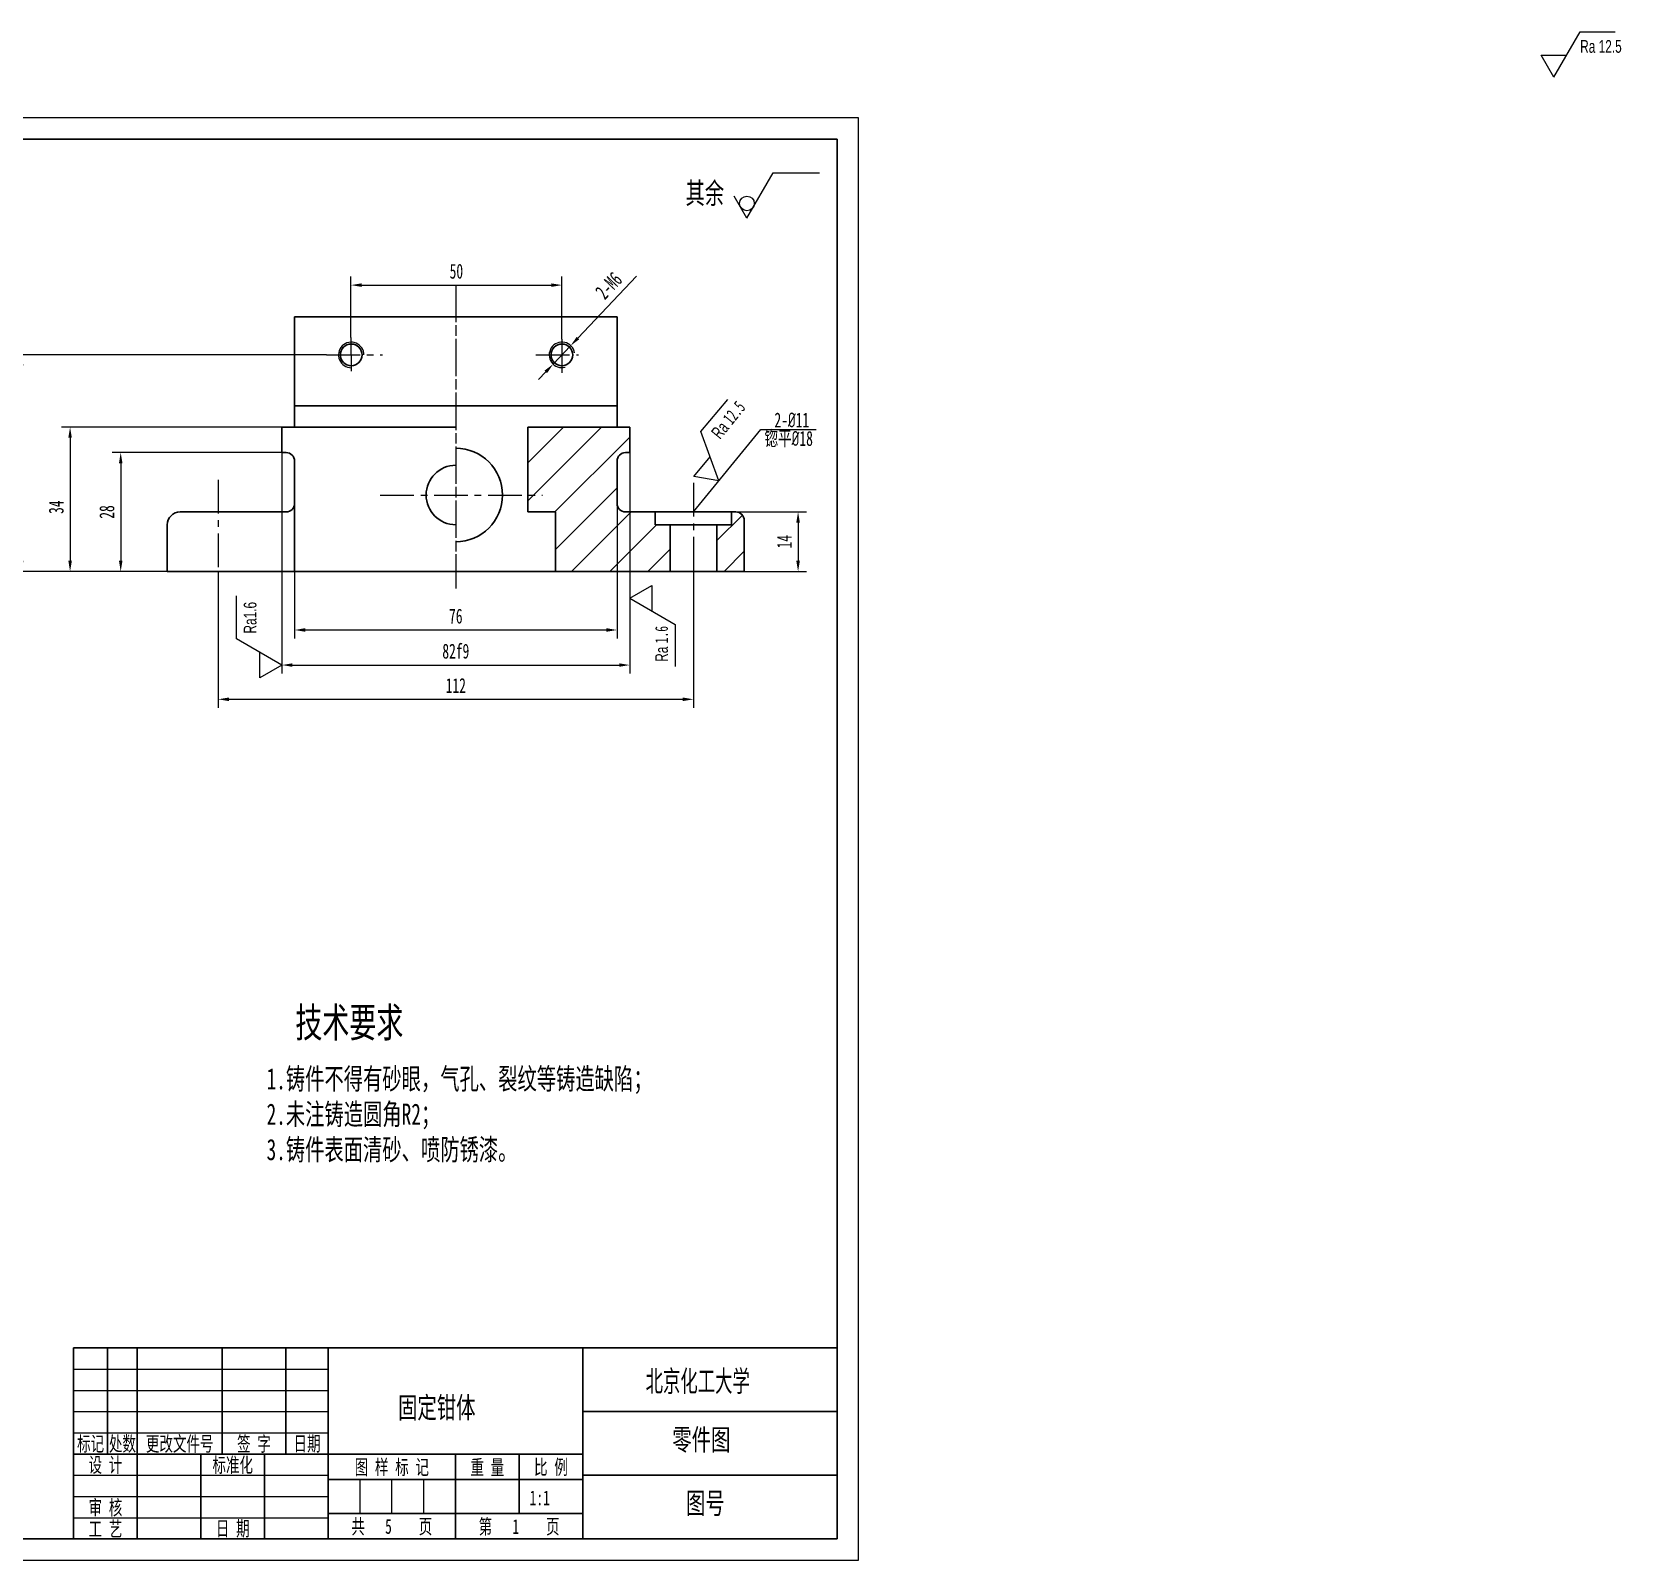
# Model space of a CAD drawing. Extents: x 125 to 770, y -117 to 243.
# Drawn here: x 395.5 to 770.2, y -117.3 to 242.8 of the extents above; entities that cross this region are included whole.
import ezdxf
from ezdxf.enums import TextEntityAlignment as Align

# ---------------------------------------------------------------- set-up
doc = ezdxf.new("R2010")
doc.units = 0
doc.header["$LTSCALE"] = 0.5
doc.linetypes.add('CENTER', pattern=[50.8, 31.75, -6.35, 6.35, -6.35])
doc.layers.get('0').update_dxf_attribs({"linetype": 'CONTINUOUS'})
doc.layers.get('DEFPOINTS').update_dxf_attribs({"linetype": 'CONTINUOUS'})
for name, color, linetype in [('1轮廓实线层', 7, 'CONTINUOUS'), ('dim', 7, 'CONTINUOUS'), ('中心线', 7, 'CENTER'), ('图框层', 7, 'CONTINUOUS'), ('文本', 7, 'CONTINUOUS'), ('细实线', 7, 'CONTINUOUS')]:
    doc.layers.add(name, color=color, linetype=linetype)
doc.layers.add('粗实线', color=7, linetype='CONTINUOUS', lineweight=30)
doc.styles.add('HZ', font='', dxfattribs={"width": 0.667})
doc.styles.add('PC_TEXTSTYLE', font='', dxfattribs={"width": 0.67})
doc.styles.get("Standard").update_dxf_attribs({"font": '', "width": 0.667})
doc.styles.get('HZ').set_extended_font_data('仿宋_GB2312')
doc.styles.get('PC_TEXTSTYLE').set_extended_font_data('仿宋_GB2312')
doc.styles.get('Standard').set_extended_font_data('仿宋_GB2312')
doc.dimstyles.new('直线型尺寸', dxfattribs={"dimscale": 0, "dimtxt": 3.5, "dimasz": 2.5, "dimexe": 2, "dimexo": 0, "dimgap": 1.5, "dimtad": 1, "dimdec": 0, "dimdsep": 46, "dimtxsty": 'Standard', "dimcen": 0, "dimclrd": 256, "dimclre": 256, "dimclrt": 256, "dimaunit": 1, "dimadec": 0, "dimazin": 0, "dimtfac": 1, "dimtdec": 0, "dimtmove": 0, "dimatfit": 3, "dimfxl": 1, "dimtolj": 1, "dimtzin": 0, "dimarcsym": 0})

# ---------------------------------------------------------------- blocks, each defined once
blk = doc.blocks.new('*D20')
at = {"layer": 'DEFPOINTS', "color": 0, "ltscale": 0.5, "transparency": 16777216}
for p in [(522.54, 168.85), (518.41, 164.5)]:
    blk.add_point(p, dxfattribs=at)
at = {"layer": 'dim', "lineweight": -2, "ltscale": 0.5, "transparency": 16777216}
for p, q in [((538.09, 185.2), (524.27, 170.66)), ((518.41, 164.5), (522.54, 168.85)), ((516.68, 162.69), (514.96, 160.88))]:
    blk.add_line(p, q, dxfattribs=at)
at = {"layer": 'dim', "ltscale": 0.5, "transparency": 16777216}
for points in [[(523.96, 170.95), (524.57, 170.37), (522.54, 168.85)], [(516.38, 162.98), (516.99, 162.4), (518.41, 164.5)]]:
    blk.add_solid(points, dxfattribs=at)
at = {"layer": 'dim', "ltscale": 0.5, "transparency": 16777216, "insert": (531.52, 183.01), "char_height": 3.5, "attachment_point": 5, "rotation": 46.4336}
blk.add_mtext('\\A1;{\\C1;2-M6}', dxfattribs=at)
blk = doc.blocks.new('*D21')
at = {"layer": 'DEFPOINTS', "color": 0, "ltscale": 0.5, "transparency": 16777216}
for p in [(454.48, 143.68), (536.48, 143.68), (536.48, 93.62)]:
    blk.add_point(p, dxfattribs=at)
at = {"layer": 'dim', "lineweight": -2, "ltscale": 0.5, "transparency": 16777216}
for p, q in [((454.48, 143.68), (454.48, 91.62)), ((536.48, 143.68), (536.48, 91.62)), ((456.98, 93.62), (533.98, 93.62))]:
    blk.add_line(p, q, dxfattribs=at)
at = {"layer": 'dim', "ltscale": 0.5, "transparency": 16777216}
for points in [[(456.98, 94.03), (456.98, 93.2), (454.48, 93.62)], [(533.98, 94.03), (533.98, 93.2), (536.48, 93.62)]]:
    blk.add_solid(points, dxfattribs=at)
at = {"layer": 'dim', "ltscale": 0.5, "transparency": 16777216, "insert": (495.48, 96.87), "char_height": 3.5, "attachment_point": 5}
blk.add_mtext('\\A1;{\\C1;82f9}', dxfattribs=at)
blk = doc.blocks.new('*D22')
at = {"layer": 'DEFPOINTS', "color": 0, "ltscale": 0.5, "transparency": 16777216}
for p in [(439.48, 115.68), (551.48, 115.68), (551.48, 85.55)]:
    blk.add_point(p, dxfattribs=at)
at = {"layer": 'dim', "lineweight": -2, "ltscale": 0.5, "transparency": 16777216}
for p, q in [((439.48, 115.68), (439.48, 83.55)), ((551.48, 115.68), (551.48, 83.55)), ((441.98, 85.55), (548.98, 85.55))]:
    blk.add_line(p, q, dxfattribs=at)
at = {"layer": 'dim', "ltscale": 0.5, "transparency": 16777216}
for points in [[(441.98, 85.97), (441.98, 85.13), (439.48, 85.55)], [(548.98, 85.97), (548.98, 85.13), (551.48, 85.55)]]:
    blk.add_solid(points, dxfattribs=at)
at = {"layer": 'dim', "ltscale": 0.5, "transparency": 16777216, "insert": (495.48, 88.8), "char_height": 3.5, "attachment_point": 5}
blk.add_mtext('\\A1;{\\C1;112}', dxfattribs=at)
blk = doc.blocks.new('*D27')
at = {"lineweight": -2, "ltscale": 0.5, "transparency": 16777216}
for p, q in [((533.48, 131.68), (533.48, 99.88)), ((457.48, 115.68), (457.48, 99.88)), ((459.98, 101.88), (530.98, 101.88))]:
    blk.add_line(p, q, dxfattribs=at)
at = {"ltscale": 0.5, "transparency": 16777216}
for points in [[(459.98, 102.3), (459.98, 101.47), (457.48, 101.88)], [(530.98, 102.3), (530.98, 101.47), (533.48, 101.88)]]:
    blk.add_solid(points, dxfattribs=at)
at = {"layer": 'DEFPOINTS', "color": 0, "ltscale": 0.5, "transparency": 16777216}
for p in [(533.48, 131.68), (457.48, 115.68), (533.48, 101.88)]:
    blk.add_point(p, dxfattribs=at)
at = {"ltscale": 0.5, "transparency": 16777216, "insert": (495.48, 105.13), "char_height": 3.5, "attachment_point": 5}
blk.add_mtext('\\A1;76', dxfattribs=at)
blk = doc.blocks.new('ccd')
at = {"layer": 'dim', "ltscale": 0.5}
for p, q in [((0, 0), (6.18, 10.7)), ((-3, 5.2), (3, 5.2)), ((0, 0), (-3, 5.2))]:
    blk.add_line(p, q, dxfattribs=at)
blk = doc.blocks.new('*D28')
at = {"lineweight": -2, "ltscale": 0.5, "transparency": 16777216}
for p, q in [((560.48, 129.68), (578.15, 129.68)), ((576.15, 127.18), (576.15, 118.18)), ((563.48, 115.68), (578.15, 115.68))]:
    blk.add_line(p, q, dxfattribs=at)
at = {"ltscale": 0.5, "transparency": 16777216}
for points in [[(575.73, 127.18), (576.57, 127.18), (576.15, 129.68)], [(575.73, 118.18), (576.57, 118.18), (576.15, 115.68)]]:
    blk.add_solid(points, dxfattribs=at)
at = {"layer": 'DEFPOINTS', "color": 0, "ltscale": 0.5, "transparency": 16777216}
for p in [(560.48, 129.68), (563.48, 115.68), (576.15, 115.68)]:
    blk.add_point(p, dxfattribs=at)
at = {"ltscale": 0.5, "transparency": 16777216, "insert": (572.9, 122.68), "char_height": 3.5, "attachment_point": 5, "rotation": 90}
blk.add_mtext('\\A1;14', dxfattribs=at)
blk = doc.blocks.new('*D29')
at = {"lineweight": -2, "ltscale": 0.5, "transparency": 16777216}
for p, q in [((456.48, 149.68), (402.56, 149.68)), ((404.56, 147.18), (404.56, 118.18)), ((563.48, 115.68), (402.56, 115.68))]:
    blk.add_line(p, q, dxfattribs=at)
at = {"ltscale": 0.5, "transparency": 16777216}
for points in [[(404.15, 147.18), (404.98, 147.18), (404.56, 149.68)], [(404.15, 118.18), (404.98, 118.18), (404.56, 115.68)]]:
    blk.add_solid(points, dxfattribs=at)
at = {"layer": 'DEFPOINTS', "color": 0, "ltscale": 0.5, "transparency": 16777216}
for p in [(456.48, 149.68), (404.56, 115.68), (563.48, 115.68)]:
    blk.add_point(p, dxfattribs=at)
at = {"ltscale": 0.5, "transparency": 16777216, "insert": (401.31, 130.81), "char_height": 3.5, "attachment_point": 5, "rotation": 90}
blk.add_mtext('\\A1;34', dxfattribs=at)
blk = doc.blocks.new('*D30')
at = {"lineweight": -2, "ltscale": 0.5, "transparency": 16777216}
for p, q in [((454.48, 143.68), (414.49, 143.68)), ((416.49, 141.18), (416.49, 118.18)), ((427.48, 115.68), (414.49, 115.68))]:
    blk.add_line(p, q, dxfattribs=at)
at = {"ltscale": 0.5, "transparency": 16777216}
for points in [[(416.08, 141.18), (416.91, 141.18), (416.49, 143.68)], [(416.08, 118.18), (416.91, 118.18), (416.49, 115.68)]]:
    blk.add_solid(points, dxfattribs=at)
at = {"layer": 'DEFPOINTS', "color": 0, "ltscale": 0.5, "transparency": 16777216}
for p in [(454.48, 143.68), (416.49, 115.68), (427.48, 115.68)]:
    blk.add_point(p, dxfattribs=at)
at = {"ltscale": 0.5, "transparency": 16777216, "insert": (413.24, 129.68), "char_height": 3.5, "attachment_point": 5, "rotation": 90}
blk.add_mtext('\\A1;28', dxfattribs=at)
blk = doc.blocks.new('*D31')
at = {"lineweight": -2, "ltscale": 0.5, "transparency": 16777216}
for p, q in [((464.98, 166.68), (391.14, 166.68)), ((393.14, 164.18), (393.14, 118.18)), ((427.48, 115.68), (391.14, 115.68))]:
    blk.add_line(p, q, dxfattribs=at)
at = {"ltscale": 0.5, "transparency": 16777216}
for points in [[(392.72, 164.18), (393.56, 164.18), (393.14, 166.68)], [(392.72, 118.18), (393.56, 118.18), (393.14, 115.68)]]:
    blk.add_solid(points, dxfattribs=at)
at = {"layer": 'DEFPOINTS', "color": 0, "ltscale": 0.5, "transparency": 16777216}
for p in [(464.98, 166.68), (393.14, 115.68), (427.48, 115.68)]:
    blk.add_point(p, dxfattribs=at)
at = {"ltscale": 0.5, "transparency": 16777216, "insert": (389.89, 141.18), "char_height": 3.5, "attachment_point": 5, "rotation": 90}
blk.add_mtext('\\A1;51', dxfattribs=at)

msp = doc.modelspace()

# ---------------------------------------------------------------- linework, layer by layer
at = {"ltscale": 0.5}
msp.add_line((570.27, 209.6), (581.2, 209.6), dxfattribs=at)
at = {"layer": '1轮廓实线层', "color": 7}
msp.add_line((405.4, -87.27), (465.4, -87.27), dxfattribs=at)
at = {"layer": 'dim', "ltscale": 0.5}
for p, q in [((760.46, 242.81), (768.75, 242.81)), ((564.1, 198.9), (570.27, 209.6)), ((564.1, 198.9), (561.1, 204.1)), ((470.75, 170.79), (470.75, 185.13)), ((520.48, 170.43), (520.48, 185.13)), ((473.25, 183.13), (517.98, 183.13)), ((553.26, 148.63), (559.6, 156.2)), ((512.48, 141.29), (520.86, 149.68)), ((512.48, 132.31), (529.84, 149.68)), ((518.82, 129.68), (536.48, 147.33)), ((551.48, 129.68), (567.4, 149.13)), ((567.4, 149.13), (580.44, 149.13)), ((518.98, 120.85), (533.48, 135.35)), ((522.78, 115.68), (536.78, 129.68)), ((556.98, 122.93), (563.01, 128.96)), ((531.76, 115.68), (542.76, 126.68)), ((540.74, 115.68), (545.98, 120.91)), ((558.7, 115.68), (563.48, 120.45)), ((443.78, 99.79), (443.78, 109.94)), ((547.17, 103.17), (547.17, 93.3))]:
    msp.add_line(p, q, dxfattribs=at)
msp.add_circle((564.1, 202.37), 1.73, dxfattribs=at)
for points in [[(473.25, 183.54), (473.25, 182.71), (470.75, 183.13)], [(517.98, 183.54), (517.98, 182.71), (520.48, 183.13)]]:
    msp.add_solid(points, dxfattribs=at)
at = {"layer": '中心线', "ltscale": 0.5}
for p, q in [((495.48, 183.21), (495.48, 111.74)), ((495.48, 182.32), (495.48, 111.68)), ((470.75, 170.79), (470.81, 161.81)), ((520.48, 170.43), (520.48, 161.1)), ((464.98, 166.68), (478.17, 166.68)), ((514.36, 166.68), (524.42, 166.68)), ((439.48, 137.28), (439.48, 108.23)), ((551.48, 136.52), (551.48, 108.74)), ((477.67, 133.68), (515.87, 133.68))]:
    msp.add_line(p, q, dxfattribs=at)
at = {"layer": '图框层'}
msp.add_line((585.4, -69.5), (585.4, -24.5), dxfattribs=at)
at = {"layer": '粗实线'}
for p, q in [((585.4, 217.5), (130.12, 217.5)), ((585.4, -112.27), (585.4, 217.5)), ((585.4, -67.27), (405.4, -67.27)), ((405.4, -67.27), (585.4, -67.27)), ((405.4, -112.27), (405.4, -67.27)), ((413.4, -92.27), (413.4, -67.27)), ((420.4, -92.27), (420.4, -67.27)), ((440.4, -92.27), (440.4, -67.27)), ((455.4, -92.27), (455.4, -67.27)), ((465.4, -112.27), (465.4, -67.27)), ((525.4, -82.27), (585.4, -82.27)), ((405.4, -92.27), (525.4, -92.27)), ((420.4, -112.27), (420.4, -92.27)), ((435.4, -112.27), (435.4, -92.27)), ((450.4, -112.27), (450.4, -92.27)), ((495.4, -112.27), (495.4, -92.27)), ((510.4, -106.27), (510.4, -92.27)), ((525.4, -97.27), (585.4, -97.27)), ((465.4, -98.27), (525.4, -98.27)), ((465.4, -106.27), (525.4, -106.27)), ((130.12, -112.27), (585.4, -112.27))]:
    msp.add_line(p, q, dxfattribs=at)
at = {"layer": '粗实线', "ltscale": 0.5}
for p, q in [((457.48, 175.68), (533.48, 175.68)), ((457.48, 175.68), (457.48, 149.68)), ((533.48, 175.68), (533.48, 149.68)), ((457.48, 154.68), (533.48, 154.68)), ((454.48, 149.68), (495.48, 149.68)), ((454.48, 149.68), (454.48, 143.68)), ((512.48, 149.68), (512.48, 129.68)), ((512.48, 149.68), (536.48, 149.68)), ((536.48, 149.68), (536.48, 143.68)), ((454.48, 143.68), (455.48, 143.68)), ((535.48, 143.68), (536.48, 143.68)), ((457.48, 141.68), (457.48, 115.68)), ((533.48, 141.68), (533.48, 131.68)), ((430.48, 129.68), (455.48, 129.68)), ((512.48, 129.68), (518.98, 129.68)), ((518.98, 129.68), (518.98, 115.68)), ((535.48, 129.68), (561.48, 129.68)), ((542.48, 129.68), (542.48, 126.68)), ((560.48, 129.68), (560.48, 126.68)), ((563.48, 127.68), (563.48, 115.68)), ((427.48, 126.68), (427.48, 115.68)), ((542.48, 126.68), (560.48, 126.68)), ((545.98, 126.68), (545.98, 115.68)), ((556.98, 126.68), (556.98, 115.68)), ((427.48, 115.68), (563.48, 115.68))]:
    msp.add_line(p, q, dxfattribs=at)
at = {"layer": '粗实线', "color": 7}
msp.add_line((525.4, -112.27), (525.4, -67.27), dxfattribs=at)
at = {"layer": '粗实线', "ltscale": 0.5}
for centre in [(470.82, 166.68), (520.48, 166.68)]:
    msp.add_circle(centre, 2.55, dxfattribs=at)
for centre, radius, start, end in [((455.48, 141.68), 2, 0, 90), ((495.48, 133.68), 11, 270, 90), ((535.48, 141.68), 2, 90, 180), ((495.48, 133.68), 7, 90, 270), ((455.48, 131.68), 2, 270, 0), ((535.48, 131.68), 2, 180, 270), ((430.48, 126.68), 3, 90, 180), ((561.48, 127.68), 2, 0, 90)]:
    msp.add_arc(centre, radius, start, end, dxfattribs=at)
at = {"layer": '细实线'}
for p, q in [((590.4, 222.5), (125.12, 222.5)), ((590.4, -117.27), (590.4, 222.5)), ((585.4, -69.5), (585.4, 217.5)), ((405.4, -72.27), (465.4, -72.27)), ((405.4, -77.27), (465.4, -77.27)), ((405.4, -82.27), (465.4, -82.27)), ((405.4, -97.27), (465.4, -97.27)), ((472.9, -106.27), (472.9, -98.27)), ((480.4, -106.27), (480.4, -98.27)), ((487.9, -106.27), (487.9, -98.27)), ((405.4, -102.27), (465.4, -102.27)), ((405.4, -107.27), (465.4, -107.27)), ((125.12, -117.27), (590.4, -117.27))]:
    msp.add_line(p, q, dxfattribs=at)
at = {"layer": '细实线', "ltscale": 0.5}
for centre, radius, start, end in [((470.82, 166.68), 3, 0, 270.511), ((520.5, 166.69), 3.01, 8.736, 284.4763)]:
    msp.add_arc(centre, radius, start, end, dxfattribs=at)

# ---------------------------------------------------------------- block references
at = {"layer": 'dim'}
msp.add_blockref('ccd', (754.28, 232.11), dxfattribs=at)
for p, rotation in [((557.49, 137.03), 50.04300442042769), ((536.48, 109.35), 270), ((454.48, 93.62), 90)]:
    msp.add_blockref('ccd', p, dxfattribs=dict(at, rotation=rotation))

# ---------------------------------------------------------------- texts
at = {"layer": 'dim', "ltscale": 0.5, "attachment_point": 1}
for s, insert, char_height, width, style in [('{\\fArial|b0|i0|c0|p32;Ra 12.5}', (760.49, 240.86), 3, 9.8624, 'HZ'), ('{\\C1;2-\\Fisocp.shx|c0;%%c\\fFangSong_GB2312|b0|i0|c134|p49;11}', (570.57, 153.11), 3.5, 9.5199, 'PC_TEXTSTYLE'), ('{\\fFangSong|b0|i0|c134|p49;\\C1;锪平\\Fisocp.shx|c0;%%c\\fFangSong_GB2312|b0|i0|c134|p49;18}', (568.23, 148.76), 3.5, 21.7551, 'PC_TEXTSTYLE'), ('技术要求', (457.65, 12.93), 7, 81.277, 'HZ'), ('1.{\\fSimSun|b0|i0|c134|p2;铸件不得有砂眼，气孔、裂纹等铸造缺陷；\\P}2.{\\fSimSun|b0|i0|c134|p2;未注铸造圆角}R2{\\fSimSun|b0|i0|c134|p2;；\\P}3.{\\fSimSun|b0|i0|c134|p2;铸件表面清砂、喷防锈漆。}', (450.88, -1.35), 5, 106.1116, 'HZ')]:
    msp.add_mtext(s, dxfattribs=dict(at, insert=insert, char_height=char_height, width=width, style=style))
at = {"layer": 'dim', "ltscale": 0.5, "insert": (549.63, 207.3), "char_height": 5, "width": 35.3694, "attachment_point": 1}
msp.add_mtext('其余', dxfattribs=at)
at = {"layer": 'dim', "ltscale": 0.5, "insert": (495.61, 186.38), "char_height": 3.5, "attachment_point": 5}
msp.add_mtext('\\A1;50', dxfattribs=at)
at = {"layer": 'dim', "ltscale": 0.5, "char_height": 3, "attachment_point": 1, "style": 'HZ'}
for s, insert, width, rotation in [('{\\fArial|b0|i0|c0|p32;Ra }12.5', (555.44, 148.52), 11.7876, 50.9104), ('{\\fArial|b0|i0|c0|p32;Ra1.6}', (445.49, 101.04), 14.5035, 90), ('{\\fArial|b0|i0|c0|p32;Ra }1.6', (542.47, 94.39), 11.7876, 90)]:
    msp.add_mtext(s, dxfattribs=dict(at, insert=insert, width=width, rotation=rotation))
at = {"layer": '文本', "style": 'PC_TEXTSTYLE'}
for s, height, width, p in [('北京化工大学', 5, 0.6, (540.22, -77.57)), ('固定钳体', 5, 0.67, (481.85, -83.8)), ('零件图', 5, 0.67, (546.5, -91.36)), ('1:1', 3.5, 0.67, (512.86, -104.33)), ('图号', 5, 0.67, (549.73, -106.34))]:
    msp.add_text(s, height=height, dxfattribs=dict(at, width=width)).set_placement(p)
at = {"layer": '文本', "style": 'PC_TEXTSTYLE', "width": 0.667}
for s, p in [('标记', (409.4, -89.77)), ('处数', (416.9, -89.77)), (' 更改文件号 ', (430.4, -89.77)), (' 签 字 ', (447.9, -89.77)), (' 日期 ', (460.4, -89.77)), (' 设 计 ', (412.9, -94.76)), (' 标准化 ', (442.9, -94.76)), (' 图 样 标 记 ', (480.4, -95.27)), (' 重 量 ', (502.9, -95.27)), (' 比 例 ', (517.9, -95.27)), (' 审 核 ', (412.9, -104.77)), (' 工 艺 ', (412.9, -109.77)), (' 日 期 ', (442.9, -109.77)), ('共   5    页', (480.4, -109.27)), ('第   1    页', (510.4, -109.27))]:
    msp.add_text(s, height=3.5, dxfattribs=at).set_placement(p, align=Align.MIDDLE)

# ---------------------------------------------------------------- dimensions: what is measured, and where the dimension line sits
at = {"ltscale": 0.5}
for base, p1, p2, picture, middle in [((393.14, 115.68), (464.98, 166.68), (427.48, 115.68), '*D31', (389.89, 141.18)), ((416.49, 115.68), (454.48, 143.68), (427.48, 115.68), '*D30', (413.24, 129.68)), ((576.15, 115.68), (560.48, 129.68), (563.48, 115.68), '*D28', (572.9, 122.68))]:
    dim = msp.add_linear_dim(base=base, p1=p1, p2=p2, angle=90, dimstyle='直线型尺寸', override={"dimscale": 1}, dxfattribs=at)
    dim.commit()
    dim.dimension.update_dxf_attribs({"geometry": picture, "text_midpoint": middle})
dim = msp.add_linear_dim(base=(404.56, 115.68), p1=(456.48, 149.68), p2=(563.48, 115.68), angle=90, dimstyle='直线型尺寸', override={"dimscale": 1}, dxfattribs=at)
dim.commit()
dim.dimension.update_dxf_attribs({"geometry": '*D29', "text_midpoint": (404.56, 130.81), "dimtype": 160})
dim = msp.add_linear_dim(base=(533.48, 101.88), p1=(457.48, 115.68), p2=(533.48, 131.68), dimstyle='直线型尺寸', override={"dimscale": 1}, dxfattribs=at)
dim.commit()
dim.dimension.update_dxf_attribs({"geometry": '*D27', "text_midpoint": (495.48, 105.13)})
at = {"layer": 'dim', "ltscale": 0.5}
dim = msp.add_diameter_dim_2p(p1=(518.41, 164.5), p2=(522.54, 168.85), text='{\\C1;2-M6}', dimstyle='直线型尺寸', override={"dimscale": 1}, dxfattribs=at)
dim.commit()
dim.dimension.update_dxf_attribs({"geometry": '*D20', "text_midpoint": (533.88, 180.77), "dimtype": 163})
for base, p1, p2, text, picture, middle in [((536.48, 93.62), (454.48, 143.68), (536.48, 143.68), '{\\C1;82f9}', '*D21', (495.48, 93.62)), ((551.48, 85.55), (439.48, 115.68), (551.48, 115.68), '{\\C1;<>}', '*D22', (495.48, 85.55))]:
    dim = msp.add_linear_dim(base=base, p1=p1, p2=p2, text=text, dimstyle='直线型尺寸', override={"dimscale": 1}, dxfattribs=at)
    dim.commit()
    dim.dimension.update_dxf_attribs({"geometry": picture, "text_midpoint": middle, "dimtype": 160})

doc.saveas('drawing.dxf')
